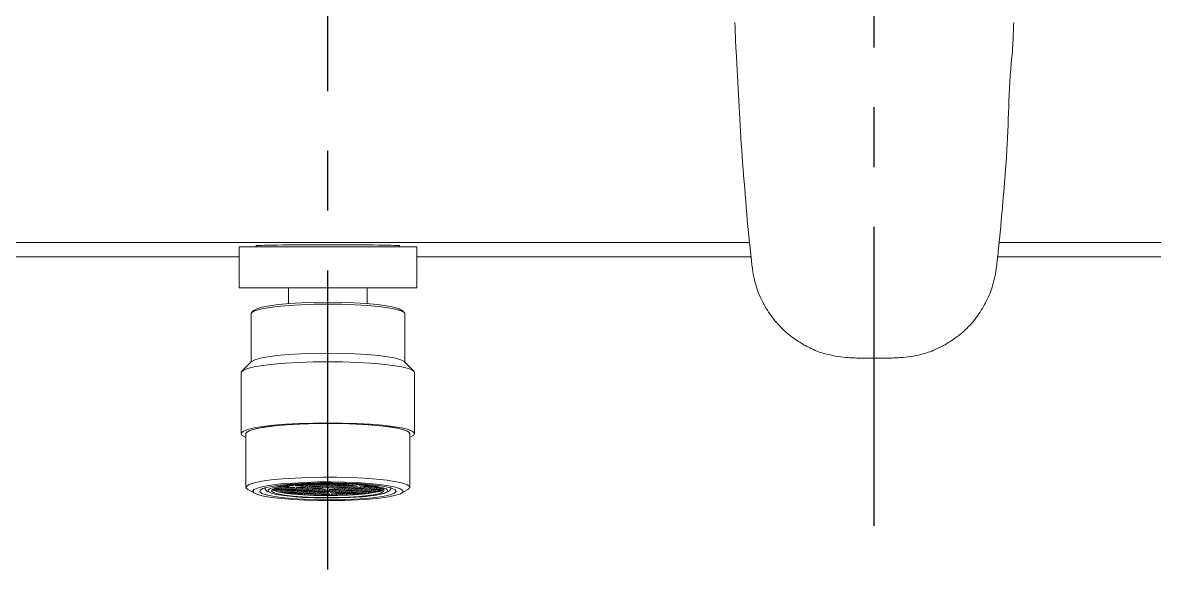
# Model space of a CAD drawing. Extents: x 1522 to 1942, y -990 to -693.
# Drawn here: x 1636.26 to 1669.39, y -834.26 to -818.26 of the extents above; entities that cross this region are included whole.
import ezdxf

# ---------------------------------------------------------------- set-up
doc = ezdxf.new("R2010")
doc.units = 0
doc.header["$LTSCALE"] = 7
doc.header["$MEASUREMENT"] = 0
doc.linetypes.add('CENTER', pattern=[2, 1.25, -0.25, 0.25, -0.25])
doc.layers.get('0').update_dxf_attribs({"color": 2, "linetype": 'CONTINUOUS'})
doc.layers.add('CL', color=1, linetype='CENTER')

msp = doc.modelspace()

# ---------------------------------------------------------------- linework, layer by layer
at = {"color": 1, "linetype": 'CENTER'}
msp.add_line((1661.195, -832.986), (1661.195, -806.811), dxfattribs=at)
msp.add_line((1661.195, -832.986), (1661.195, -806.811), dxfattribs=at)
at = {"color": 7, "linetype": 'Continuous', "lineweight": 15}
for p, q in [((1657.545, -824.698), (1604.859, -824.698)), ((1686.131, -824.698), (1664.845, -824.698)), ((1642.595, -825.111), (1598.095, -825.111)), ((1642.595, -824.826), (1642.595, -826.026)), ((1647.795, -824.826), (1642.595, -824.826)), ((1643.095, -824.79), (1643.095, -824.826)), ((1647.295, -824.826), (1647.295, -824.79)), ((1647.795, -826.026), (1647.795, -824.826)), ((1657.585, -825.111), (1647.795, -825.111)), ((1675.895, -825.111), (1664.804, -825.111)), ((1647.795, -826.026), (1642.595, -826.026)), ((1644.045, -826.026), (1644.045, -826.486)), ((1646.345, -826.486), (1646.345, -826.026)), ((1643.022, -826.685), (1642.963, -826.743)), ((1647.427, -826.743), (1647.367, -826.685)), ((1642.945, -826.778), (1642.945, -828.199)), ((1647.445, -828.199), (1647.445, -826.778)), ((1661.954, -828.066), (1661.954, -828.066)), ((1642.963, -828.182), (1642.675, -828.465)), ((1647.715, -828.465), (1647.427, -828.182)), ((1642.655, -828.505), (1642.655, -830.291)), ((1647.735, -830.291), (1647.735, -828.505)), ((1642.795, -830.291), (1642.795, -831.863)), ((1647.595, -831.863), (1647.595, -830.291)), ((1642.852, -831.928), (1643.048, -832.037)), ((1643.566, -831.931), (1643.63, -831.935)), ((1643.657, -831.928), (1643.569, -831.923)), ((1643.639, -831.953), (1643.61, -831.955)), ((1643.628, -831.893), (1643.639, -831.892)), ((1643.673, -831.959), (1643.628, -831.963)), ((1643.63, -831.935), (1643.639, -831.953)), ((1643.639, -831.892), (1643.768, -831.9)), ((1643.651, -831.961), (1643.651, -831.971)), ((1643.657, -831.894), (1643.657, -831.928)), ((1643.777, -831.918), (1643.657, -831.928)), ((1643.665, -831.886), (1643.663, -831.881)), ((1643.665, -831.88), (1643.665, -831.886)), ((1643.795, -831.894), (1643.665, -831.886)), ((1643.802, -831.967), (1643.673, -831.959)), ((1643.69, -831.935), (1643.81, -831.925)), ((1643.699, -831.953), (1643.69, -831.935)), ((1643.691, -831.96), (1643.691, -831.983)), ((1643.699, -831.934), (1643.699, -831.953)), ((1643.828, -831.961), (1643.699, -831.953)), ((1643.727, -831.992), (1643.811, -831.985)), ((1643.739, -831.861), (1643.777, -831.858)), ((1643.844, -831.991), (1643.755, -831.999)), ((1643.768, -831.9), (1643.777, -831.918)), ((1643.777, -831.858), (1643.906, -831.866)), ((1643.795, -831.859), (1643.795, -831.894)), ((1643.915, -831.884), (1643.795, -831.894)), ((1643.798, -831.995), (1643.798, -832.008)), ((1643.801, -831.847), (1643.803, -831.851)), ((1643.811, -831.985), (1643.802, -831.967)), ((1643.803, -831.847), (1643.803, -831.851)), ((1643.803, -831.851), (1643.933, -831.859)), ((1643.81, -831.925), (1643.94, -831.933)), ((1643.828, -831.9), (1643.948, -831.89)), ((1643.837, -831.918), (1643.828, -831.9)), ((1643.828, -831.926), (1643.828, -831.961)), ((1643.949, -831.951), (1643.828, -831.961)), ((1643.837, -831.899), (1643.837, -831.918)), ((1643.966, -831.926), (1643.837, -831.918)), ((1643.973, -831.999), (1643.844, -831.991)), ((1643.862, -831.967), (1643.982, -831.957)), ((1643.871, -831.985), (1643.862, -831.967)), ((1643.862, -831.993), (1643.862, -832.02)), ((1643.871, -831.966), (1643.871, -831.985)), ((1644, -831.993), (1643.871, -831.985)), ((1643.894, -832.025), (1643.982, -832.017)), ((1643.906, -831.866), (1643.915, -831.884)), ((1644.016, -832.024), (1643.932, -832.031)), ((1643.933, -831.825), (1643.933, -831.859)), ((1643.933, -831.859), (1644.053, -831.849)), ((1644.044, -831.831), (1643.937, -831.825)), ((1643.94, -831.933), (1643.949, -831.951)), ((1643.948, -831.89), (1644.077, -831.898)), ((1643.966, -831.865), (1644.086, -831.855)), ((1643.975, -831.883), (1643.966, -831.865)), ((1643.966, -831.891), (1643.966, -831.926)), ((1644.087, -831.916), (1643.966, -831.926)), ((1643.982, -832.017), (1643.973, -831.999)), ((1643.975, -831.865), (1643.975, -831.883)), ((1644.104, -831.891), (1643.975, -831.883)), ((1643.978, -831.819), (1644.07, -831.824)), ((1643.982, -831.957), (1644.111, -831.965)), ((1644, -831.932), (1644.12, -831.922)), ((1644.009, -831.95), (1644, -831.932)), ((1644, -831.958), (1644, -831.993)), ((1644.12, -831.983), (1644, -831.993)), ((1644.009, -831.931), (1644.009, -831.95)), ((1644.138, -831.958), (1644.009, -831.95)), ((1644.145, -832.032), (1644.016, -832.024)), ((1644.033, -831.999), (1644.153, -831.989)), ((1644.042, -832.017), (1644.033, -831.999)), ((1644.042, -831.998), (1644.042, -832.017)), ((1644.172, -832.025), (1644.042, -832.017)), ((1644.053, -831.849), (1644.044, -831.831)), ((1644.05, -832.026), (1644.05, -832.046)), ((1644.07, -831.807), (1644.07, -831.824)), ((1644.07, -831.824), (1644.191, -831.814)), ((1644.077, -831.898), (1644.087, -831.916)), ((1644.086, -831.855), (1644.215, -831.863)), ((1644.104, -831.856), (1644.104, -831.891)), ((1644.224, -831.881), (1644.104, -831.891)), ((1644.11, -832.053), (1644.154, -832.05)), ((1644.111, -831.965), (1644.12, -831.983)), ((1644.12, -831.922), (1644.249, -831.93)), ((1644.137, -831.897), (1644.258, -831.888)), ((1644.146, -831.915), (1644.137, -831.897)), ((1644.138, -831.923), (1644.138, -831.958)), ((1644.258, -831.948), (1644.138, -831.958)), ((1644.154, -832.05), (1644.145, -832.032)), ((1644.146, -831.897), (1644.146, -831.915)), ((1644.276, -831.923), (1644.146, -831.915)), ((1644.153, -831.989), (1644.283, -831.997)), ((1644.158, -832.058), (1644.187, -832.056)), ((1644.171, -831.964), (1644.291, -831.954)), ((1644.18, -831.982), (1644.171, -831.964)), ((1644.172, -831.99), (1644.172, -832.025)), ((1644.292, -832.015), (1644.172, -832.025)), ((1644.181, -831.796), (1644.174, -831.796)), ((1644.18, -831.964), (1644.18, -831.982)), ((1644.309, -831.99), (1644.18, -831.982)), ((1644.191, -831.814), (1644.181, -831.796)), ((1644.187, -832.056), (1644.317, -832.064)), ((1644.205, -832.031), (1644.325, -832.021)), ((1644.214, -832.049), (1644.205, -832.031)), ((1644.214, -832.03), (1644.214, -832.049)), ((1644.343, -832.057), (1644.214, -832.049)), ((1644.215, -831.863), (1644.224, -831.881)), ((1644.241, -831.796), (1644.362, -831.786)), ((1644.25, -831.814), (1644.241, -831.796)), ((1644.249, -831.93), (1644.258, -831.948)), ((1644.25, -831.795), (1644.25, -831.814)), ((1644.38, -831.822), (1644.25, -831.814)), ((1644.258, -831.888), (1644.387, -831.896)), ((1644.395, -831.853), (1644.275, -831.863)), ((1644.275, -831.863), (1644.284, -831.881)), ((1644.276, -831.889), (1644.276, -831.923)), ((1644.396, -831.913), (1644.276, -831.923)), ((1644.283, -831.997), (1644.292, -832.015)), ((1644.284, -831.862), (1644.284, -831.881)), ((1644.284, -831.881), (1644.413, -831.889)), ((1644.291, -831.954), (1644.421, -831.962)), ((1644.309, -831.93), (1644.429, -831.92)), ((1644.318, -831.948), (1644.309, -831.93)), ((1644.309, -831.955), (1644.309, -831.99)), ((1644.43, -831.98), (1644.309, -831.99)), ((1644.316, -832.064), (1644.316, -832.072)), ((1644.317, -832.064), (1644.321, -832.073)), ((1644.318, -831.929), (1644.318, -831.948)), ((1644.447, -831.956), (1644.318, -831.948)), ((1644.325, -832.021), (1644.454, -832.029)), ((1644.343, -831.997), (1644.463, -831.987)), ((1644.352, -832.014), (1644.343, -831.997)), ((1644.343, -832.022), (1644.343, -832.057)), ((1644.463, -832.047), (1644.343, -832.057)), ((1644.352, -831.996), (1644.352, -832.014)), ((1644.481, -832.022), (1644.352, -832.014)), ((1644.362, -831.786), (1644.491, -831.794)), ((1644.376, -832.063), (1644.497, -832.053)), ((1644.384, -832.077), (1644.376, -832.063)), ((1644.38, -831.787), (1644.38, -831.822)), ((1644.5, -831.812), (1644.38, -831.822)), ((1644.386, -832.063), (1644.386, -832.078)), ((1644.387, -831.896), (1644.396, -831.913)), ((1644.388, -831.778), (1644.388, -831.779)), ((1644.388, -831.778), (1644.388, -831.779)), ((1644.388, -831.779), (1644.518, -831.787)), ((1644.525, -831.861), (1644.395, -831.853)), ((1644.413, -831.828), (1644.533, -831.818)), ((1644.422, -831.846), (1644.413, -831.828)), ((1644.413, -831.854), (1644.413, -831.889)), ((1644.413, -831.889), (1644.534, -831.879)), ((1644.421, -831.962), (1644.43, -831.98)), ((1644.422, -831.827), (1644.422, -831.846)), ((1644.551, -831.854), (1644.422, -831.846)), ((1644.429, -831.92), (1644.558, -831.928)), ((1644.447, -831.895), (1644.567, -831.885)), ((1644.456, -831.913), (1644.447, -831.895)), ((1644.447, -831.921), (1644.447, -831.956)), ((1644.567, -831.946), (1644.447, -831.956)), ((1644.454, -832.029), (1644.463, -832.047)), ((1644.456, -831.894), (1644.456, -831.913)), ((1644.585, -831.921), (1644.456, -831.913)), ((1644.463, -831.987), (1644.592, -831.995)), ((1644.48, -831.962), (1644.601, -831.952)), ((1644.49, -831.98), (1644.48, -831.962)), ((1644.481, -831.988), (1644.481, -832.022)), ((1644.601, -832.013), (1644.481, -832.022)), ((1644.49, -831.961), (1644.49, -831.98)), ((1644.619, -831.988), (1644.49, -831.98)), ((1644.491, -831.794), (1644.5, -831.812)), ((1644.497, -832.053), (1644.626, -832.061)), ((1644.514, -832.029), (1644.634, -832.019)), ((1644.523, -832.047), (1644.514, -832.029)), ((1644.515, -832.055), (1644.515, -832.086)), ((1644.518, -831.77), (1644.518, -831.787)), ((1644.518, -831.787), (1644.638, -831.777)), ((1644.523, -832.028), (1644.523, -832.047)), ((1644.653, -832.055), (1644.523, -832.047)), ((1644.534, -831.879), (1644.525, -831.861)), ((1644.533, -831.818), (1644.662, -831.826)), ((1644.635, -832.079), (1644.541, -832.087)), ((1644.671, -831.784), (1644.551, -831.794)), ((1644.551, -831.794), (1644.56, -831.812)), ((1644.551, -831.819), (1644.551, -831.854)), ((1644.671, -831.844), (1644.551, -831.854)), ((1644.558, -831.928), (1644.567, -831.946)), ((1644.56, -831.793), (1644.56, -831.812)), ((1644.56, -831.812), (1644.689, -831.82)), ((1644.567, -831.885), (1644.696, -831.893)), ((1644.584, -831.86), (1644.705, -831.85)), ((1644.594, -831.878), (1644.584, -831.86)), ((1644.585, -831.886), (1644.585, -831.921)), ((1644.705, -831.911), (1644.585, -831.921)), ((1644.592, -831.995), (1644.601, -832.013)), ((1644.594, -831.86), (1644.594, -831.878)), ((1644.723, -831.886), (1644.594, -831.878)), ((1644.601, -831.952), (1644.73, -831.96)), ((1644.618, -831.927), (1644.738, -831.917)), ((1644.627, -831.945), (1644.618, -831.927)), ((1644.619, -831.953), (1644.619, -831.988)), ((1644.739, -831.978), (1644.619, -831.988)), ((1644.626, -832.061), (1644.635, -832.079)), ((1644.627, -831.927), (1644.627, -831.945)), ((1644.757, -831.953), (1644.627, -831.945)), ((1644.638, -831.777), (1644.631, -831.764)), ((1644.634, -832.019), (1644.764, -832.027)), ((1644.652, -831.994), (1644.772, -831.984)), ((1644.661, -832.012), (1644.652, -831.994)), ((1644.653, -832.02), (1644.653, -832.055)), ((1644.773, -832.045), (1644.653, -832.055)), ((1644.661, -831.993), (1644.661, -832.012)), ((1644.79, -832.02), (1644.661, -832.012)), ((1644.662, -831.826), (1644.671, -831.844)), ((1644.8, -831.792), (1644.671, -831.784)), ((1644.686, -832.061), (1644.806, -832.051)), ((1644.695, -832.079), (1644.686, -832.061)), ((1644.689, -831.785), (1644.689, -831.82)), ((1644.689, -831.82), (1644.809, -831.81)), ((1644.69, -831.762), (1644.698, -831.777)), ((1644.695, -832.06), (1644.695, -832.079)), ((1644.824, -832.087), (1644.695, -832.079)), ((1644.696, -831.893), (1644.705, -831.911)), ((1644.698, -831.761), (1644.698, -831.777)), ((1644.698, -831.777), (1644.827, -831.785)), ((1644.705, -831.85), (1644.834, -831.858)), ((1644.843, -831.816), (1644.722, -831.826)), ((1644.722, -831.826), (1644.731, -831.844)), ((1644.723, -831.852), (1644.723, -831.886)), ((1644.843, -831.876), (1644.723, -831.886)), ((1644.73, -831.96), (1644.739, -831.978)), ((1644.731, -831.825), (1644.731, -831.844)), ((1644.731, -831.844), (1644.861, -831.852)), ((1644.738, -831.917), (1644.868, -831.925)), ((1644.756, -831.893), (1644.876, -831.883)), ((1644.765, -831.911), (1644.756, -831.893)), ((1644.757, -831.918), (1644.757, -831.953)), ((1644.877, -831.943), (1644.757, -831.953)), ((1644.764, -832.027), (1644.773, -832.045)), ((1644.765, -831.892), (1644.765, -831.911)), ((1644.894, -831.919), (1644.765, -831.911)), ((1644.772, -831.984), (1644.902, -831.992)), ((1644.79, -831.959), (1644.91, -831.949)), ((1644.799, -831.977), (1644.79, -831.959)), ((1644.79, -831.985), (1644.79, -832.02)), ((1644.911, -832.01), (1644.79, -832.02)), ((1644.799, -831.959), (1644.799, -831.977)), ((1644.928, -831.985), (1644.799, -831.977)), ((1644.809, -831.81), (1644.8, -831.792)), ((1644.806, -832.051), (1644.935, -832.059)), ((1644.824, -832.026), (1644.944, -832.016)), ((1644.833, -832.044), (1644.824, -832.026)), ((1644.824, -832.052), (1644.824, -832.087)), ((1644.944, -832.077), (1644.824, -832.087)), ((1644.827, -831.757), (1644.827, -831.785)), ((1644.827, -831.785), (1644.947, -831.775)), ((1644.833, -832.026), (1644.833, -832.044)), ((1644.962, -832.052), (1644.833, -832.044)), ((1644.834, -831.858), (1644.843, -831.876)), ((1644.972, -831.824), (1644.843, -831.816)), ((1644.98, -831.781), (1644.86, -831.791)), ((1644.86, -831.791), (1644.869, -831.809)), ((1644.861, -831.817), (1644.861, -831.852)), ((1644.861, -831.852), (1644.981, -831.842)), ((1644.868, -831.925), (1644.877, -831.943)), ((1644.869, -831.79), (1644.869, -831.809)), ((1644.869, -831.809), (1644.998, -831.817)), ((1644.876, -831.883), (1645.006, -831.891)), ((1645.014, -831.848), (1644.894, -831.858)), ((1644.894, -831.858), (1644.903, -831.876)), ((1644.894, -831.884), (1644.894, -831.919)), ((1645.015, -831.909), (1644.894, -831.919)), ((1644.902, -831.992), (1644.911, -832.01)), ((1644.903, -831.857), (1644.903, -831.876)), ((1644.903, -831.876), (1645.032, -831.884)), ((1644.938, -831.757), (1644.907, -831.755)), ((1644.91, -831.949), (1645.039, -831.957)), ((1644.928, -831.925), (1645.048, -831.915)), ((1644.937, -831.943), (1644.928, -831.925)), ((1644.928, -831.951), (1644.928, -831.985)), ((1645.048, -831.975), (1644.928, -831.985)), ((1644.935, -832.059), (1644.944, -832.077)), ((1644.937, -831.924), (1644.937, -831.943)), ((1645.066, -831.951), (1644.937, -831.943)), ((1644.947, -831.775), (1644.938, -831.757)), ((1644.944, -832.016), (1645.073, -832.024)), ((1644.961, -831.992), (1645.082, -831.982)), ((1644.971, -832.01), (1644.961, -831.992)), ((1644.962, -832.017), (1644.962, -832.052)), ((1645.082, -832.042), (1644.962, -832.052)), ((1644.971, -831.991), (1644.971, -832.01)), ((1645.1, -832.018), (1644.971, -832.01)), ((1644.981, -831.842), (1644.972, -831.824)), ((1645.11, -831.789), (1644.98, -831.781)), ((1645.115, -832.049), (1644.995, -832.058)), ((1644.995, -832.058), (1645.004, -832.076)), ((1645.043, -831.753), (1644.998, -831.757)), ((1644.998, -831.757), (1645.007, -831.774)), ((1644.998, -831.782), (1644.998, -831.817)), ((1644.998, -831.817), (1645.119, -831.807)), ((1645.004, -832.058), (1645.004, -832.076)), ((1645.004, -832.076), (1645.134, -832.084)), ((1645.006, -831.891), (1645.015, -831.909)), ((1645.007, -831.756), (1645.007, -831.774)), ((1645.007, -831.774), (1645.136, -831.782)), ((1645.143, -831.856), (1645.014, -831.848)), ((1645.152, -831.813), (1645.032, -831.823)), ((1645.032, -831.823), (1645.041, -831.841)), ((1645.032, -831.849), (1645.032, -831.884)), ((1645.032, -831.884), (1645.152, -831.874)), ((1645.039, -831.957), (1645.048, -831.975)), ((1645.041, -831.823), (1645.041, -831.841)), ((1645.041, -831.841), (1645.17, -831.849)), ((1645.048, -831.915), (1645.177, -831.923)), ((1645.066, -831.916), (1645.066, -831.951)), ((1645.186, -831.941), (1645.066, -831.951)), ((1645.073, -832.024), (1645.082, -832.042)), ((1645.082, -831.982), (1645.211, -831.99)), ((1645.099, -831.957), (1645.219, -831.947)), ((1645.108, -831.975), (1645.099, -831.957)), ((1645.1, -831.983), (1645.1, -832.018)), ((1645.22, -832.008), (1645.1, -832.018)), ((1645.108, -831.956), (1645.108, -831.975)), ((1645.238, -831.983), (1645.108, -831.975)), ((1645.119, -831.807), (1645.11, -831.789)), ((1645.245, -832.057), (1645.115, -832.049)), ((1645.134, -832.05), (1645.134, -832.084)), ((1645.134, -832.084), (1645.254, -832.075)), ((1645.136, -831.752), (1645.136, -831.782)), ((1645.136, -831.782), (1645.256, -831.773)), ((1645.152, -831.874), (1645.143, -831.856)), ((1645.281, -831.821), (1645.152, -831.813)), ((1645.29, -831.779), (1645.169, -831.789)), ((1645.169, -831.789), (1645.179, -831.807)), ((1645.17, -831.815), (1645.17, -831.849)), ((1645.17, -831.849), (1645.29, -831.839)), ((1645.177, -831.923), (1645.186, -831.941)), ((1645.179, -831.788), (1645.179, -831.807)), ((1645.179, -831.807), (1645.308, -831.815)), ((1645.323, -831.846), (1645.203, -831.856)), ((1645.203, -831.856), (1645.212, -831.874)), ((1645.247, -831.755), (1645.205, -831.752)), ((1645.211, -831.99), (1645.22, -832.008)), ((1645.212, -831.855), (1645.212, -831.874)), ((1645.212, -831.874), (1645.342, -831.882)), ((1645.219, -831.947), (1645.349, -831.955)), ((1645.237, -831.922), (1645.357, -831.912)), ((1645.246, -831.94), (1645.237, -831.922)), ((1645.238, -831.948), (1645.238, -831.983)), ((1645.358, -831.973), (1645.238, -831.983)), ((1645.254, -832.075), (1645.245, -832.057)), ((1645.246, -831.922), (1645.246, -831.94)), ((1645.375, -831.948), (1645.246, -831.94)), ((1645.256, -831.773), (1645.247, -831.755)), ((1645.391, -831.979), (1645.271, -831.989)), ((1645.271, -831.989), (1645.28, -832.007)), ((1645.28, -831.988), (1645.28, -832.007)), ((1645.28, -832.007), (1645.409, -832.015)), ((1645.29, -831.839), (1645.281, -831.821)), ((1645.419, -831.787), (1645.29, -831.779)), ((1645.425, -832.046), (1645.305, -832.056)), ((1645.305, -832.056), (1645.314, -832.074)), ((1645.326, -831.753), (1645.307, -831.754)), ((1645.307, -831.754), (1645.316, -831.772)), ((1645.308, -831.78), (1645.308, -831.815)), ((1645.308, -831.815), (1645.428, -831.805)), ((1645.314, -832.055), (1645.314, -832.074)), ((1645.314, -832.074), (1645.443, -832.082)), ((1645.316, -831.753), (1645.316, -831.772)), ((1645.316, -831.772), (1645.446, -831.78)), ((1645.453, -831.854), (1645.323, -831.846)), ((1645.461, -831.811), (1645.341, -831.821)), ((1645.341, -831.821), (1645.35, -831.839)), ((1645.342, -831.847), (1645.342, -831.882)), ((1645.342, -831.882), (1645.462, -831.872)), ((1645.349, -831.955), (1645.358, -831.973)), ((1645.35, -831.82), (1645.35, -831.839)), ((1645.35, -831.839), (1645.479, -831.847)), ((1645.357, -831.912), (1645.487, -831.92)), ((1645.495, -831.878), (1645.375, -831.888)), ((1645.375, -831.888), (1645.384, -831.906)), ((1645.375, -831.914), (1645.375, -831.948)), ((1645.496, -831.938), (1645.375, -831.948)), ((1645.384, -831.887), (1645.384, -831.906)), ((1645.384, -831.906), (1645.513, -831.914)), ((1645.52, -831.987), (1645.391, -831.979)), ((1645.409, -831.955), (1645.529, -831.945)), ((1645.418, -831.973), (1645.409, -831.955)), ((1645.409, -831.98), (1645.409, -832.015)), ((1645.409, -832.015), (1645.529, -832.005)), ((1645.418, -831.954), (1645.418, -831.973)), ((1645.547, -831.981), (1645.418, -831.973)), ((1645.428, -831.805), (1645.419, -831.787)), ((1645.554, -832.054), (1645.425, -832.046)), ((1645.442, -832.021), (1645.563, -832.011)), ((1645.451, -832.039), (1645.442, -832.021)), ((1645.443, -832.047), (1645.443, -832.082)), ((1645.443, -832.082), (1645.563, -832.072)), ((1645.446, -831.754), (1645.446, -831.78)), ((1645.446, -831.78), (1645.566, -831.77)), ((1645.451, -832.021), (1645.451, -832.039)), ((1645.581, -832.047), (1645.451, -832.039)), ((1645.462, -831.872), (1645.453, -831.854)), ((1645.591, -831.819), (1645.461, -831.811)), ((1645.596, -832.078), (1645.476, -832.088)), ((1645.599, -831.776), (1645.479, -831.786)), ((1645.479, -831.786), (1645.488, -831.804)), ((1645.479, -831.812), (1645.479, -831.847)), ((1645.479, -831.847), (1645.6, -831.837)), ((1645.487, -831.92), (1645.496, -831.938)), ((1645.488, -831.786), (1645.488, -831.804)), ((1645.488, -831.804), (1645.617, -831.812)), ((1645.624, -831.886), (1645.495, -831.878)), ((1645.633, -831.843), (1645.513, -831.853)), ((1645.513, -831.853), (1645.522, -831.871)), ((1645.513, -831.879), (1645.513, -831.914)), ((1645.513, -831.914), (1645.633, -831.904)), ((1645.529, -832.005), (1645.52, -831.987)), ((1645.522, -831.852), (1645.522, -831.871)), ((1645.522, -831.871), (1645.651, -831.879)), ((1645.529, -831.945), (1645.658, -831.953)), ((1645.667, -831.91), (1645.546, -831.92)), ((1645.546, -831.92), (1645.556, -831.938)), ((1645.547, -831.946), (1645.547, -831.981)), ((1645.667, -831.971), (1645.547, -831.981)), ((1645.563, -832.072), (1645.554, -832.054)), ((1645.556, -831.919), (1645.556, -831.938)), ((1645.556, -831.938), (1645.685, -831.946)), ((1645.566, -831.77), (1645.559, -831.757)), ((1645.563, -832.011), (1645.692, -832.019)), ((1645.58, -831.987), (1645.7, -831.977)), ((1645.589, -832.005), (1645.58, -831.987)), ((1645.581, -832.013), (1645.581, -832.047)), ((1645.701, -832.037), (1645.581, -832.047)), ((1645.589, -831.986), (1645.589, -832.005)), ((1645.719, -832.013), (1645.589, -832.005)), ((1645.6, -831.837), (1645.591, -831.819)), ((1645.726, -832.086), (1645.596, -832.078)), ((1645.728, -831.784), (1645.599, -831.776)), ((1645.614, -832.054), (1645.734, -832.044)), ((1645.623, -832.072), (1645.614, -832.054)), ((1645.617, -831.777), (1645.617, -831.812)), ((1645.617, -831.812), (1645.737, -831.802)), ((1645.62, -831.759), (1645.626, -831.77)), ((1645.623, -832.053), (1645.623, -832.072)), ((1645.752, -832.08), (1645.623, -832.072)), ((1645.633, -831.904), (1645.624, -831.886)), ((1645.626, -831.759), (1645.626, -831.77)), ((1645.626, -831.77), (1645.755, -831.778)), ((1645.762, -831.851), (1645.633, -831.843)), ((1645.771, -831.809), (1645.65, -831.818)), ((1645.65, -831.818), (1645.66, -831.836)), ((1645.651, -831.844), (1645.651, -831.879)), ((1645.651, -831.879), (1645.771, -831.869)), ((1645.658, -831.953), (1645.667, -831.971)), ((1645.66, -831.818), (1645.66, -831.836)), ((1645.66, -831.836), (1645.789, -831.844)), ((1645.796, -831.918), (1645.667, -831.91)), ((1645.804, -831.875), (1645.684, -831.885)), ((1645.684, -831.885), (1645.693, -831.903)), ((1645.685, -831.911), (1645.685, -831.946)), ((1645.685, -831.946), (1645.805, -831.936)), ((1645.692, -832.019), (1645.701, -832.037)), ((1645.693, -831.885), (1645.693, -831.903)), ((1645.693, -831.903), (1645.823, -831.911)), ((1645.7, -831.977), (1645.83, -831.985)), ((1645.838, -831.942), (1645.718, -831.952)), ((1645.718, -831.952), (1645.727, -831.97)), ((1645.719, -831.978), (1645.719, -832.013)), ((1645.839, -832.003), (1645.719, -832.013)), ((1645.727, -831.951), (1645.727, -831.97)), ((1645.727, -831.97), (1645.856, -831.978)), ((1645.737, -831.802), (1645.728, -831.784)), ((1645.734, -832.044), (1645.863, -832.052)), ((1645.752, -832.019), (1645.872, -832.009)), ((1645.761, -832.037), (1645.752, -832.019)), ((1645.752, -832.045), (1645.752, -832.08)), ((1645.873, -832.07), (1645.752, -832.08)), ((1645.755, -831.764), (1645.755, -831.778)), ((1645.755, -831.778), (1645.857, -831.769)), ((1645.761, -832.018), (1645.761, -832.037)), ((1645.89, -832.045), (1645.761, -832.037)), ((1645.771, -831.869), (1645.762, -831.851)), ((1645.9, -831.817), (1645.771, -831.809)), ((1645.786, -832.086), (1645.906, -832.076)), ((1645.908, -831.774), (1645.788, -831.784)), ((1645.788, -831.784), (1645.797, -831.802)), ((1645.789, -831.81), (1645.789, -831.844)), ((1645.789, -831.844), (1645.909, -831.834)), ((1645.805, -831.936), (1645.796, -831.918)), ((1645.797, -831.783), (1645.797, -831.802)), ((1645.797, -831.802), (1645.927, -831.81)), ((1645.934, -831.883), (1645.804, -831.875)), ((1645.822, -831.851), (1645.942, -831.841)), ((1645.831, -831.869), (1645.822, -831.851)), ((1645.823, -831.876), (1645.823, -831.911)), ((1645.823, -831.911), (1645.943, -831.901)), ((1645.83, -831.985), (1645.839, -832.003)), ((1645.831, -831.85), (1645.831, -831.869)), ((1645.96, -831.877), (1645.831, -831.869)), ((1645.968, -831.95), (1645.838, -831.942)), ((1645.976, -831.908), (1645.856, -831.918)), ((1645.856, -831.918), (1645.865, -831.935)), ((1645.856, -831.943), (1645.856, -831.978)), ((1645.856, -831.978), (1645.977, -831.968)), ((1645.863, -832.052), (1645.873, -832.07)), ((1645.865, -831.917), (1645.865, -831.935)), ((1645.865, -831.935), (1645.994, -831.943)), ((1645.872, -832.009), (1646.001, -832.017)), ((1646.01, -831.974), (1645.89, -831.984)), ((1645.89, -831.984), (1645.899, -832.002)), ((1645.89, -832.01), (1645.89, -832.045)), ((1646.01, -832.035), (1645.89, -832.045)), ((1645.899, -831.984), (1645.899, -832.002)), ((1645.899, -832.002), (1646.028, -832.01)), ((1645.909, -831.834), (1645.9, -831.817)), ((1645.906, -832.076), (1645.97, -832.08)), ((1646.038, -831.782), (1645.908, -831.774)), ((1645.923, -832.051), (1646.044, -832.041)), ((1645.932, -832.069), (1645.923, -832.051)), ((1645.927, -831.775), (1645.927, -831.81)), ((1645.927, -831.81), (1646.047, -831.8)), ((1645.932, -832.05), (1645.932, -832.069)), ((1646.033, -832.075), (1645.932, -832.069)), ((1645.943, -831.901), (1645.934, -831.883)), ((1645.942, -831.841), (1646.072, -831.849)), ((1645.96, -831.842), (1645.96, -831.877)), ((1646.081, -831.867), (1645.96, -831.877)), ((1645.977, -831.968), (1645.968, -831.95)), ((1646.105, -831.916), (1645.976, -831.908)), ((1646.114, -831.873), (1645.994, -831.883)), ((1645.994, -831.883), (1646.003, -831.901)), ((1645.994, -831.909), (1645.994, -831.943)), ((1645.994, -831.943), (1646.114, -831.934)), ((1646.001, -832.017), (1646.01, -832.035)), ((1646.003, -831.882), (1646.003, -831.901)), ((1646.003, -831.901), (1646.132, -831.909)), ((1646.139, -831.982), (1646.01, -831.974)), ((1646.148, -831.94), (1646.027, -831.95)), ((1646.027, -831.95), (1646.036, -831.968)), ((1646.028, -831.976), (1646.028, -832.01)), ((1646.028, -832.01), (1646.148, -832)), ((1646.036, -831.949), (1646.036, -831.968)), ((1646.036, -831.968), (1646.166, -831.976)), ((1646.047, -831.8), (1646.038, -831.782)), ((1646.044, -832.041), (1646.173, -832.049)), ((1646.181, -832.007), (1646.061, -832.017)), ((1646.061, -832.017), (1646.07, -832.035)), ((1646.062, -832.042), (1646.062, -832.073)), ((1646.07, -832.016), (1646.07, -832.035)), ((1646.07, -832.035), (1646.2, -832.043)), ((1646.072, -831.849), (1646.081, -831.867)), ((1646.1, -831.786), (1646.107, -831.799)), ((1646.114, -831.934), (1646.105, -831.916)), ((1646.107, -831.786), (1646.107, -831.799)), ((1646.107, -831.799), (1646.236, -831.807)), ((1646.243, -831.881), (1646.114, -831.873)), ((1646.252, -831.838), (1646.131, -831.848)), ((1646.131, -831.848), (1646.141, -831.866)), ((1646.132, -831.874), (1646.132, -831.909)), ((1646.132, -831.909), (1646.252, -831.899)), ((1646.148, -832), (1646.139, -831.982)), ((1646.141, -831.848), (1646.141, -831.866)), ((1646.141, -831.866), (1646.27, -831.874)), ((1646.277, -831.948), (1646.148, -831.94)), ((1646.285, -831.905), (1646.165, -831.915)), ((1646.165, -831.915), (1646.174, -831.933)), ((1646.166, -831.941), (1646.166, -831.976)), ((1646.166, -831.976), (1646.286, -831.966)), ((1646.173, -832.049), (1646.18, -832.063)), ((1646.174, -831.914), (1646.174, -831.933)), ((1646.174, -831.933), (1646.304, -831.941)), ((1646.311, -832.015), (1646.181, -832.007)), ((1646.319, -831.972), (1646.199, -831.982)), ((1646.199, -831.982), (1646.208, -832)), ((1646.2, -832.008), (1646.2, -832.043)), ((1646.2, -832.043), (1646.32, -832.033)), ((1646.208, -831.981), (1646.208, -832)), ((1646.208, -832), (1646.337, -832.008)), ((1646.233, -832.049), (1646.353, -832.039)), ((1646.237, -832.058), (1646.233, -832.049)), ((1646.236, -831.798), (1646.236, -831.807)), ((1646.236, -831.807), (1646.285, -831.803)), ((1646.242, -832.048), (1646.242, -832.057)), ((1646.252, -831.899), (1646.243, -831.881)), ((1646.381, -831.846), (1646.252, -831.838)), ((1646.252, -832.047), (1646.252, -832.056)), ((1646.331, -831.808), (1646.269, -831.814)), ((1646.269, -831.814), (1646.278, -831.832)), ((1646.27, -831.839), (1646.27, -831.874)), ((1646.27, -831.874), (1646.39, -831.864)), ((1646.286, -831.966), (1646.277, -831.948)), ((1646.278, -831.813), (1646.278, -831.832)), ((1646.278, -831.832), (1646.408, -831.84)), ((1646.415, -831.913), (1646.285, -831.905)), ((1646.423, -831.87), (1646.303, -831.88)), ((1646.303, -831.88), (1646.312, -831.898)), ((1646.304, -831.906), (1646.304, -831.941)), ((1646.304, -831.941), (1646.424, -831.931)), ((1646.32, -832.033), (1646.311, -832.015)), ((1646.312, -831.88), (1646.312, -831.898)), ((1646.312, -831.898), (1646.441, -831.906)), ((1646.448, -831.98), (1646.319, -831.972)), ((1646.457, -831.937), (1646.337, -831.947)), ((1646.337, -831.947), (1646.346, -831.965)), ((1646.337, -831.973), (1646.337, -832.008)), ((1646.337, -832.008), (1646.458, -831.998)), ((1646.346, -831.947), (1646.346, -831.965)), ((1646.346, -831.965), (1646.475, -831.973)), ((1646.353, -832.039), (1646.385, -832.041)), ((1646.491, -832.004), (1646.371, -832.014)), ((1646.371, -832.014), (1646.38, -832.032)), ((1646.38, -832.013), (1646.38, -832.032)), ((1646.38, -832.032), (1646.427, -832.035)), ((1646.39, -831.864), (1646.381, -831.846)), ((1646.408, -831.818), (1646.408, -831.84)), ((1646.408, -831.84), (1646.5, -831.832)), ((1646.424, -831.931), (1646.415, -831.913)), ((1646.553, -831.878), (1646.423, -831.87)), ((1646.536, -831.838), (1646.441, -831.846)), ((1646.441, -831.846), (1646.45, -831.864)), ((1646.441, -831.872), (1646.441, -831.906)), ((1646.441, -831.906), (1646.562, -831.896)), ((1646.458, -831.998), (1646.448, -831.98)), ((1646.45, -831.845), (1646.45, -831.864)), ((1646.45, -831.864), (1646.579, -831.872)), ((1646.586, -831.945), (1646.457, -831.937)), ((1646.595, -831.903), (1646.475, -831.913)), ((1646.475, -831.913), (1646.484, -831.931)), ((1646.475, -831.938), (1646.475, -831.973)), ((1646.475, -831.973), (1646.595, -831.963)), ((1646.484, -831.912), (1646.484, -831.931)), ((1646.484, -831.931), (1646.613, -831.939)), ((1646.581, -832.01), (1646.491, -832.004)), ((1646.492, -832.004), (1646.492, -832.025)), ((1646.629, -831.97), (1646.508, -831.979)), ((1646.508, -831.979), (1646.517, -831.997)), ((1646.517, -831.979), (1646.517, -831.997)), ((1646.517, -831.997), (1646.613, -832.003)), ((1646.562, -831.896), (1646.553, -831.878)), ((1646.579, -831.846), (1646.579, -831.872)), ((1646.579, -831.872), (1646.666, -831.865)), ((1646.595, -831.963), (1646.586, -831.945)), ((1646.724, -831.911), (1646.595, -831.903)), ((1646.693, -831.871), (1646.612, -831.878)), ((1646.612, -831.878), (1646.621, -831.896)), ((1646.613, -831.904), (1646.613, -831.939)), ((1646.613, -831.939), (1646.733, -831.929)), ((1646.621, -831.877), (1646.621, -831.896)), ((1646.621, -831.896), (1646.751, -831.904)), ((1646.724, -831.975), (1646.629, -831.97)), ((1646.766, -831.935), (1646.646, -831.945)), ((1646.646, -831.945), (1646.655, -831.963)), ((1646.647, -831.971), (1646.647, -831.996)), ((1646.655, -831.944), (1646.655, -831.963)), ((1646.655, -831.963), (1646.746, -831.968)), ((1646.707, -831.974), (1646.707, -831.981)), ((1646.733, -831.929), (1646.724, -831.911)), ((1646.751, -831.889), (1646.751, -831.904)), ((1646.751, -831.904), (1646.782, -831.901)), ((1646.814, -831.938), (1646.766, -831.935)), ((1646.784, -831.91), (1646.844, -831.905)), ((1646.793, -831.928), (1646.784, -831.91)), ((1646.785, -831.936), (1646.785, -831.953)), ((1646.793, -831.909), (1646.793, -831.928)), ((1646.825, -831.93), (1646.793, -831.928)), ((1647.342, -832.037), (1647.537, -831.928)), ((1644.608, -832.091), (1644.668, -832.086)), ((1644.668, -832.086), (1644.798, -832.094)), ((1644.798, -832.094), (1644.8, -832.098)), ((1644.978, -832.083), (1644.857, -832.093)), ((1644.857, -832.093), (1644.861, -832.1)), ((1644.865, -832.092), (1644.865, -832.1)), ((1645.107, -832.091), (1644.978, -832.083)), ((1645.079, -832.089), (1645.079, -832.103)), ((1645.113, -832.104), (1645.107, -832.091)), ((1645.287, -832.081), (1645.167, -832.091)), ((1645.167, -832.091), (1645.174, -832.104)), ((1645.176, -832.09), (1645.176, -832.104)), ((1645.24, -832.085), (1645.24, -832.104)), ((1645.416, -832.089), (1645.287, -832.081)), ((1645.366, -832.086), (1645.366, -832.103)), ((1645.423, -832.102), (1645.416, -832.089)), ((1645.476, -832.088), (1645.483, -832.101)), ((1645.485, -832.088), (1645.485, -832.101)), ((1645.525, -832.084), (1645.525, -832.1)), ((1645.729, -832.093), (1645.726, -832.086)), ((1645.788, -832.09), (1645.786, -832.086)), ((1645.792, -832.085), (1645.792, -832.09))]:
    msp.add_line(p, q, dxfattribs=at)
at = {"color": 7, "linetype": 'Continuous', "lineweight": 15, "flags": 128}
for points in [[(1643.022, -826.685), (1643.025, -826.682), (1643.112, -826.635), (1643.266, -826.59), (1643.483, -826.549), (1643.754, -826.513), (1644.072, -826.484), (1644.425, -826.463), (1644.804, -826.45), (1645.195, -826.446)], [(1645.195, -826.446), (1645.586, -826.45), (1645.964, -826.463), (1646.318, -826.484), (1646.636, -826.513), (1646.907, -826.549), (1647.123, -826.59), (1647.278, -826.635), (1647.365, -826.682), (1647.367, -826.685)], [(1645.195, -826.498), (1644.793, -826.502), (1644.404, -826.516), (1644.041, -826.538), (1643.714, -826.567), (1643.436, -826.604), (1643.213, -826.645), (1643.055, -826.692), (1642.965, -826.741), (1642.945, -826.778)], [(1647.445, -826.778), (1647.424, -826.741), (1647.335, -826.692), (1647.176, -826.645), (1646.954, -826.604), (1646.675, -826.567), (1646.349, -826.538), (1645.985, -826.516), (1645.597, -826.502), (1645.195, -826.498)], [(1642.963, -828.182), (1642.965, -828.179), (1643.055, -828.13), (1643.213, -828.084), (1643.436, -828.042), (1643.714, -828.006), (1644.041, -827.976), (1644.404, -827.954), (1644.793, -827.941), (1645.195, -827.937)], [(1645.195, -827.937), (1645.597, -827.941), (1645.985, -827.954), (1646.349, -827.976), (1646.675, -828.006), (1646.954, -828.042), (1647.176, -828.084), (1647.335, -828.13), (1647.424, -828.179), (1647.427, -828.182)], [(1642.655, -828.505), (1642.657, -828.491), (1642.712, -828.438), (1642.838, -828.387), (1643.032, -828.339), (1643.288, -828.296), (1643.599, -828.258), (1643.956, -828.228), (1644.349, -828.206), (1644.765, -828.193), (1645.195, -828.188)], [(1645.195, -828.188), (1645.624, -828.193), (1646.041, -828.206), (1646.433, -828.228), (1646.79, -828.258), (1647.101, -828.296), (1647.358, -828.339), (1647.552, -828.387), (1647.678, -828.438), (1647.732, -828.491), (1647.735, -828.505)], [(1642.795, -830.395), (1642.766, -830.384), (1642.675, -830.331), (1642.657, -830.277), (1642.712, -830.224), (1642.838, -830.173), (1643.032, -830.125), (1643.288, -830.082), (1643.599, -830.044), (1643.956, -830.014), (1644.349, -829.992), (1644.765, -829.979), (1645.195, -829.974)], [(1647.595, -830.291), (1647.59, -830.272), (1647.527, -830.22), (1647.394, -830.171), (1647.194, -830.125), (1646.933, -830.084), (1646.619, -830.05), (1646.262, -830.023), (1645.872, -830.004), (1645.462, -829.993), (1645.044, -829.992), (1644.63, -830), (1644.234, -830.017), (1643.866, -830.042), (1643.539, -830.074), (1643.263, -830.113), (1643.045, -830.158), (1642.892, -830.206), (1642.81, -830.258), (1642.795, -830.291)], [(1642.814, -830.253), (1642.831, -830.239), (1642.939, -830.188), (1643.116, -830.141), (1643.356, -830.098), (1643.652, -830.062), (1643.995, -830.032), (1644.374, -830.01), (1644.778, -829.996), (1645.195, -829.991)], [(1645.195, -829.974), (1645.624, -829.979), (1646.041, -829.992), (1646.433, -830.014), (1646.79, -830.044), (1647.101, -830.082), (1647.358, -830.125), (1647.552, -830.173), (1647.678, -830.224), (1647.732, -830.277), (1647.714, -830.331), (1647.623, -830.384), (1647.595, -830.395)], [(1645.195, -829.991), (1645.612, -829.996), (1646.016, -830.01), (1646.395, -830.032), (1646.737, -830.062), (1647.033, -830.098), (1647.273, -830.141), (1647.45, -830.188), (1647.558, -830.239), (1647.595, -830.291)], [(1647.537, -831.928), (1647.58, -831.896), (1647.59, -831.844), (1647.527, -831.793), (1647.394, -831.743), (1647.194, -831.697), (1646.933, -831.657), (1646.619, -831.622), (1646.262, -831.595), (1645.872, -831.576), (1645.462, -831.566), (1645.044, -831.564), (1644.63, -831.572), (1644.234, -831.589), (1643.866, -831.614), (1643.539, -831.646), (1643.263, -831.685), (1643.045, -831.73), (1642.892, -831.779), (1642.81, -831.83), (1642.8, -831.882), (1642.852, -831.928)], [(1646.412, -832.206), (1646.72, -832.175), (1646.979, -832.138), (1647.18, -832.096), (1647.317, -832.05), (1647.387, -832.001), (1647.385, -831.952), (1647.314, -831.904), (1647.174, -831.858), (1646.971, -831.816), (1646.71, -831.779), (1646.401, -831.748), (1646.053, -831.725), (1645.678, -831.71), (1645.287, -831.703), (1644.893, -831.706), (1644.508, -831.717), (1644.146, -831.736), (1643.818, -831.764), (1643.533, -831.798), (1643.303, -831.838), (1643.133, -831.882), (1643.029, -831.929), (1642.995, -831.978), (1643.031, -832.027), (1643.137, -832.075), (1643.31, -832.119), (1643.543, -832.159), (1643.828, -832.193), (1644.158, -832.22), (1644.521, -832.239), (1644.906, -832.25), (1645.3, -832.252), (1645.691, -832.245), (1646.066, -832.23), (1646.412, -832.206)], [(1646.302, -832.185), (1646.597, -832.155), (1646.842, -832.119), (1647.027, -832.078), (1647.145, -832.033), (1647.194, -831.986), (1647.17, -831.938), (1647.074, -831.892), (1646.911, -831.85), (1646.686, -831.811), (1646.407, -831.779), (1646.084, -831.754), (1645.729, -831.737), (1645.354, -831.729), (1644.974, -831.73), (1644.602, -831.739), (1644.251, -831.758), (1643.934, -831.784), (1643.663, -831.817), (1643.448, -831.856), (1643.295, -831.9), (1643.211, -831.946), (1643.199, -831.993), (1643.259, -832.04), (1643.388, -832.085), (1643.584, -832.125), (1643.837, -832.161), (1644.139, -832.189), (1644.48, -832.211), (1644.846, -832.223), (1645.225, -832.227), (1645.603, -832.222), (1645.967, -832.208), (1646.302, -832.185)], [(1646.939, -831.941), (1646.898, -831.908), (1646.782, -831.866), (1646.601, -831.828), (1646.363, -831.795), (1646.077, -831.769), (1645.754, -831.751), (1645.409, -831.741), (1645.055, -831.74), (1644.707, -831.748), (1644.379, -831.765), (1644.084, -831.789), (1643.834, -831.82), (1643.641, -831.857), (1643.51, -831.898), (1643.462, -831.927)], [(1643.487, -832.005), (1643.541, -832.029), (1643.69, -832.069), (1643.901, -832.105), (1644.164, -832.134), (1644.47, -832.156), (1644.806, -832.171), (1645.157, -832.176), (1645.51, -832.172), (1645.85, -832.16), (1646.163, -832.14)], [(1644.281, -831.786), (1644.587, -831.766), (1644.919, -831.755), (1645.264, -831.752), (1645.605, -831.758), (1645.928, -831.773), (1646.219, -831.796), (1646.466, -831.827), (1646.657, -831.862), (1646.784, -831.902), (1646.841, -831.945), (1646.827, -831.988), (1646.741, -832.029), (1646.588, -832.068), (1646.374, -832.102), (1646.108, -832.129), (1645.802, -832.149), (1645.47, -832.161), (1645.126, -832.163), (1644.785, -832.157), (1644.461, -832.142), (1644.17, -832.119), (1643.924, -832.089), (1643.733, -832.053), (1643.606, -832.013), (1643.548, -831.971), (1643.562, -831.928), (1643.648, -831.886), (1643.802, -831.847), (1644.016, -831.814), (1644.281, -831.786)], [(1646.827, -831.928), (1646.827, -831.928), (1646.741, -831.97), (1646.588, -832.008), (1646.374, -832.042), (1646.108, -832.07), (1645.802, -832.09), (1645.47, -832.101), (1645.126, -832.104), (1644.785, -832.098), (1644.461, -832.083), (1644.17, -832.059), (1643.924, -832.029), (1643.733, -831.994), (1643.606, -831.954), (1643.566, -831.931)]]:
    msp.add_lwpolyline(points, dxfattribs=at)
at = {"color": 8, "linetype": 'Continuous', "lineweight": 15, "flags": 128}
for points in [[(1643.462, -831.927), (1643.449, -831.942), (1643.46, -831.986), (1643.487, -832.005)], [(1646.163, -832.14), (1646.437, -832.111), (1646.66, -832.077), (1646.822, -832.038), (1646.918, -831.995), (1646.944, -831.951), (1646.939, -831.941)]]:
    msp.add_lwpolyline(points, dxfattribs=at)
at = {"color": 7, "linetype": 'Continuous', "lineweight": 15}
for start_param, end_param in [(1.570796, 3.141593), (0, 1.570796)]:
    msp.add_ellipse((1645.195, -824.79), major_axis=(2.1, 0), ratio=0.013964, start_param=start_param, end_param=end_param, dxfattribs=at)
for points, knots in [([(1657.113, -818.26), (1657.113, -818.26), (1657.113, -818.272), (1657.115, -818.295), (1657.116, -818.342), (1657.117, -818.377), (1657.118, -818.401), (1657.118, -818.401)], [0, 0, 0, 0, 0.0000846, 0.2535168, 0.5070367, 0.9999153, 1, 1, 1, 1]), ([(1657.118, -818.401), (1657.118, -818.401), (1657.122, -818.459), (1657.124, -818.577), (1657.134, -818.808), (1657.138, -818.98), (1657.145, -819.094), (1657.145, -819.094)], [0, 0, 0, 0, 0.000017, 0.253549, 0.507099, 0.999983, 1, 1, 1, 1]), ([(1665.271, -818.401), (1665.271, -818.401), (1665.271, -818.459), (1665.264, -818.576), (1665.258, -818.808), (1665.244, -818.98), (1665.244, -819.094), (1665.244, -819.094)], [0, 0, 0, 0, 0.000017, 0.253549, 0.507099, 0.999983, 1, 1, 1, 1]), ([(1665.276, -818.26), (1665.276, -818.26), (1665.275, -818.272), (1665.276, -818.295), (1665.273, -818.342), (1665.271, -818.377), (1665.271, -818.401), (1665.271, -818.401)], [0, 0, 0, 0, 0.0000852, 0.2535172, 0.5070369, 0.9999154, 1, 1, 1, 1]), ([(1657.145, -819.094), (1657.145, -819.094), (1657.206, -820.059), (1657.263, -821.524), (1657.432, -823.48), (1657.509, -824.474), (1657.57, -824.969), (1657.57, -824.969)], [0, 0, 0, 0, 0.000002, 0.492362, 0.746181, 0.999998, 1, 1, 1, 1]), ([(1665.244, -819.094), (1665.244, -819.094), (1665.124, -820.054), (1665.141, -821.525), (1664.955, -823.48), (1664.881, -824.474), (1664.819, -824.969), (1664.819, -824.969)], [0, 0, 0, 0, 0.000002, 0.4923616, 0.746181, 0.999998, 1, 1, 1, 1]), ([(1657.57, -824.969), (1657.57, -824.969), (1657.575, -825.039), (1657.589, -825.144), (1657.603, -825.285), (1657.61, -825.357), (1657.615, -825.392), (1657.615, -825.392)], [0, 0, 0, 0, 0.000028, 0.492927, 0.746464, 0.999974, 1, 1, 1, 1]), ([(1664.819, -824.969), (1664.819, -824.969), (1664.819, -825.039), (1664.8, -825.144), (1664.786, -825.285), (1664.78, -825.357), (1664.775, -825.392), (1664.775, -825.392)], [0, 0, 0, 0, 0.000028, 0.492927, 0.746464, 0.999974, 1, 1, 1, 1]), ([(1657.615, -825.392), (1657.615, -825.392), (1657.64, -825.598), (1657.713, -825.966), (1657.927, -826.469), (1658.192, -826.892), (1658.419, -827.135), (1658.532, -827.249), (1658.532, -827.249)], [0, 0, 0, 0, 0.000006, 0.29423, 0.529556, 0.771713, 0.999995, 1, 1, 1, 1]), ([(1664.775, -825.392), (1664.775, -825.392), (1664.749, -825.598), (1664.676, -825.966), (1664.464, -826.47), (1664.193, -826.887), (1663.981, -827.146), (1663.857, -827.249), (1663.857, -827.249)], [0, 0, 0, 0, 0.000006, 0.294229, 0.529556, 0.771713, 0.999994, 1, 1, 1, 1]), ([(1658.532, -827.249), (1658.532, -827.249), (1658.568, -827.285), (1658.645, -827.351), (1658.781, -827.464), (1658.885, -827.533), (1658.945, -827.576), (1658.945, -827.576)], [0, 0, 0, 0, 0.000024, 0.289718, 0.579408, 0.999976, 1, 1, 1, 1]), ([(1663.857, -827.249), (1663.857, -827.249), (1663.825, -827.288), (1663.742, -827.35), (1663.61, -827.464), (1663.505, -827.533), (1663.445, -827.576), (1663.445, -827.576)], [0, 0, 0, 0, 0.000022, 0.289717, 0.579407, 0.999976, 1, 1, 1, 1]), ([(1658.945, -827.576), (1658.945, -827.576), (1658.966, -827.59), (1659.009, -827.617), (1659.085, -827.662), (1659.138, -827.697), (1659.172, -827.712), (1659.172, -827.712)], [0, 0, 0, 0, 0.000041, 0.288726, 0.577533, 0.999957, 1, 1, 1, 1]), ([(1659.172, -827.712), (1659.172, -827.712), (1659.204, -827.73), (1659.261, -827.758), (1659.34, -827.796), (1659.387, -827.817), (1659.41, -827.827), (1659.41, -827.827)], [0, 0, 0, 0, 0.000045, 0.422403, 0.711233, 0.999957, 1, 1, 1, 1]), ([(1663.217, -827.712), (1663.217, -827.712), (1663.185, -827.73), (1663.129, -827.758), (1663.049, -827.796), (1663.003, -827.817), (1662.979, -827.827), (1662.979, -827.827)], [0, 0, 0, 0, 0.000045, 0.422403, 0.711233, 0.999957, 1, 1, 1, 1]), ([(1663.445, -827.576), (1663.445, -827.576), (1663.423, -827.588), (1663.381, -827.618), (1663.304, -827.662), (1663.252, -827.697), (1663.217, -827.712), (1663.217, -827.712)], [0, 0, 0, 0, 0.000045, 0.288726, 0.577533, 0.999957, 1, 1, 1, 1]), ([(1659.41, -827.827), (1659.41, -827.827), (1659.537, -827.899), (1659.784, -827.96), (1660.126, -828.043), (1660.333, -828.053), (1660.435, -828.066), (1660.435, -828.066)], [0, 0, 0, 0, 0.000011, 0.415044, 0.707495, 0.999989, 1, 1, 1, 1]), ([(1660.435, -828.066), (1660.435, -828.066), (1660.501, -828.066), (1660.632, -828.077), (1660.885, -828.083), (1661.073, -828.085), (1661.195, -828.086)], [0, 0, 0, 0, 0.0000157, 0.2597312, 0.5194624, 1, 1, 1, 1]), ([(1660.435, -828.066), (1660.435, -828.066), (1660.435, -828.066), (1660.435, -828.066), (1660.435, -828.066)], [0, 0, 0, 0, 0.504242, 1, 1, 1, 1]), ([(1661.954, -828.066), (1661.954, -828.066), (1661.889, -828.066), (1661.757, -828.077), (1661.504, -828.083), (1661.316, -828.085), (1661.195, -828.086)], [0, 0, 0, 0, 0.0000157, 0.2597312, 0.5194624, 1, 1, 1, 1]), ([(1662.979, -827.827), (1662.979, -827.827), (1662.848, -827.892), (1662.607, -827.962), (1662.263, -828.043), (1662.057, -828.053), (1661.954, -828.066), (1661.954, -828.066)], [0, 0, 0, 0, 0.000013, 0.415044, 0.707495, 0.999989, 1, 1, 1, 1]), ([(1643.352, -831.864), (1643.353, -831.882), (1643.355, -831.93), (1643.397, -831.968), (1643.426, -831.984), (1643.437, -831.99)], [0, 0, 0, 0, 0.276368, 0.716136, 1, 1, 1, 1]), ([(1646.172, -832.14), (1646.22, -832.136), (1646.36, -832.123), (1646.563, -832.098), (1646.76, -832.062), (1646.901, -832.021), (1646.978, -831.981), (1647.041, -831.923), (1647.038, -831.877), (1647.037, -831.862)], [0, 0, 0, 0, 0.099555, 0.29053, 0.482898, 0.678839, 0.84444, 0.951974, 1, 1, 1, 1])]:
    msp.add_open_spline(points, degree=3, knots=knots, dxfattribs=at)
at = {"layer": 'CL'}
msp.add_line((1645.195, -834.263), (1645.195, -796.111), dxfattribs=at)

doc.saveas('drawing.dxf')
